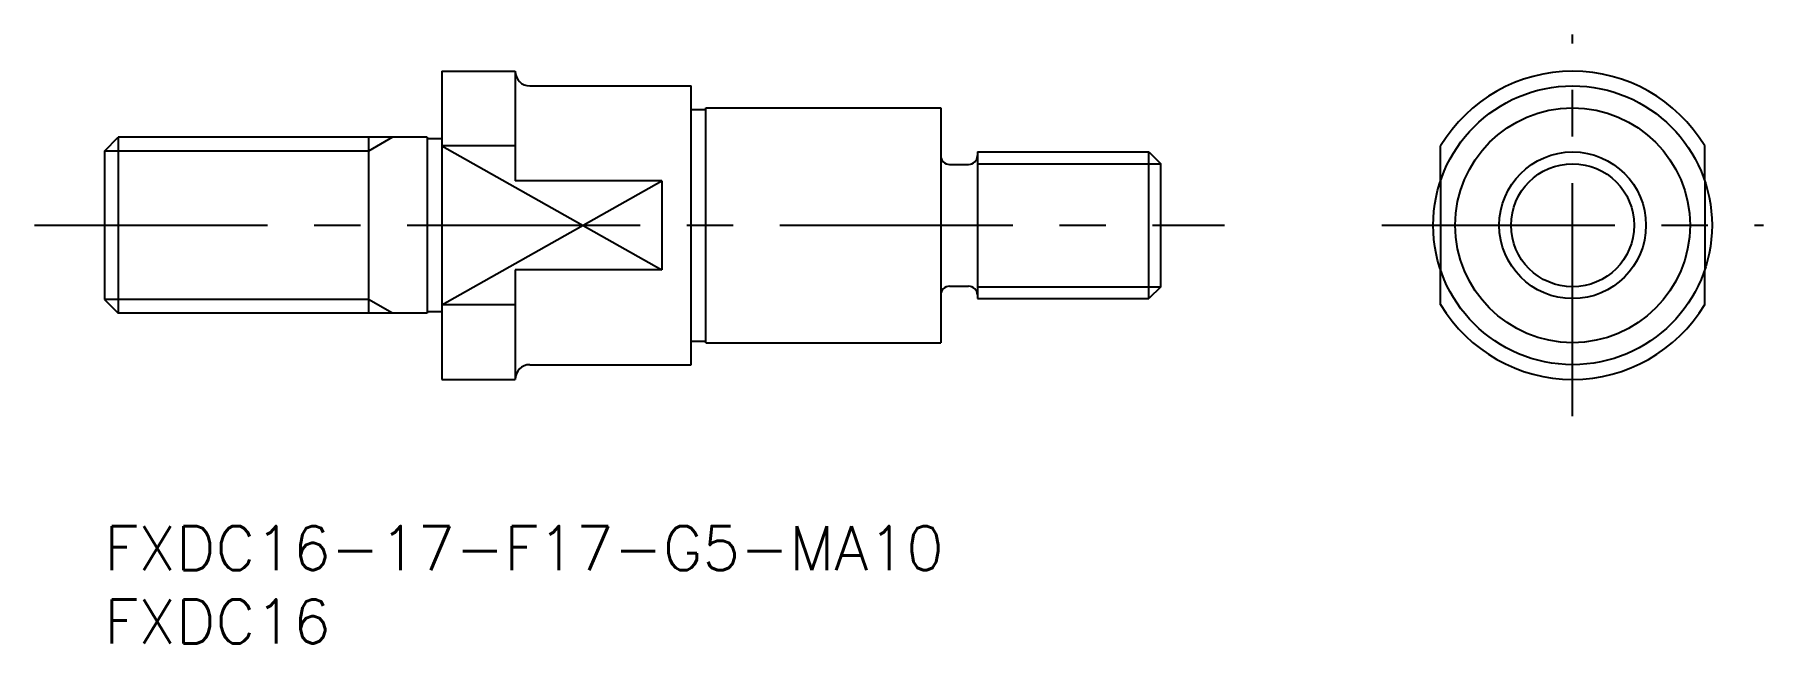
# Model space of a CAD drawing. Extents: x -5 to 113, y -8 to 34.
import ezdxf

# ---------------------------------------------------------------- set-up
doc = ezdxf.new("R2010")
doc.units = 0
doc.header["$LTSCALE"] = 0.5
doc.linetypes.add('CENTER', pattern=[50.8, 31.75, -6.35, 6.35, -6.35])
doc.linetypes.add('DASHED', pattern=[19.05, 12.7, -6.35])
for name, color, linetype in [('MSM_CENTER', 1, 'CENTER'), ('MSM_CONTINUOUS', 7, 'CONTINUOUS'), ('MSM_DASHED', 4, 'DASHED'), ('MSM_NARROW', 5, 'CONTINUOUS'), ('MSM_PART_NUMBER', 7, 'CONTINUOUS')]:
    doc.layers.add(name, color=color, linetype=linetype)
doc.styles.get("Standard").update_dxf_attribs({"font": 'txt.shx', "height": 3, "bigfont": 'bigfont.shx'})

# ---------------------------------------------------------------- blocks, each defined once
blk = doc.blocks.new('*U12')
at = {"layer": 'MSM_PART_NUMBER'}
blk.add_text('FXDC16-17-F17-G5-MA10', height=3, dxfattribs=at).set_placement((0, -3))
blk = doc.blocks.new('*U13')
at = {"layer": 'MSM_PART_NUMBER'}
blk.add_text('FXDC16', height=3, dxfattribs=at).set_placement((0, -8))

msp = doc.modelspace()

# ---------------------------------------------------------------- linework, layer by layer
at = {"layer": 'MSM_CENTER'}
for p, q in [((100.07, 7.5), (100.07, 33.5)), ((-4.76, 20.5), (76.35, 20.5)), ((87.07, 20.5), (113.07, 20.5))]:
    msp.add_line(p, q, dxfattribs=at)
at = {"layer": 'MSM_CONTINUOUS'}
for p, q in [((23, 31), (28, 31)), ((23, 31), (23, 10)), ((28, 31), (28, 23.54)), ((29, 30), (40, 30)), ((40, 11), (40, 30)), ((40, 28.4), (41, 28.4)), ((41, 28.5), (57, 28.5)), ((41, 12.5), (41, 28.5)), ((57, 28.5), (57, 12.5)), ((0, 25.55), (0.95, 26.5)), ((0.95, 26.5), (0.95, 14.5)), ((22, 26.5), (0.95, 26.5)), ((18, 26.5), (18, 14.5)), ((22, 26.5), (22, 14.5)), ((23, 26.4), (22, 26.4)), ((0, 25.55), (0, 15.45)), ((28, 25.91), (23, 25.91)), ((59.5, 25.5), (71.19, 25.5)), ((59.5, 25.5), (59.5, 15.5)), ((71.19, 15.5), (71.19, 25.5)), ((71.19, 25.5), (72, 24.69)), ((91.07, 23.54), (91.07, 25.91)), ((109.07, 23.54), (109.07, 25.91)), ((57.6, 24.65), (58.9, 24.65)), ((72, 16.31), (72, 24.69)), ((38, 23.54), (28, 23.54)), ((38, 23.54), (38, 17.46)), ((38, 17.46), (28, 17.46)), ((28, 17.46), (28, 10)), ((91.07, 15.09), (91.07, 17.46)), ((109.07, 15.09), (109.07, 17.46)), ((0, 15.45), (0.95, 14.5)), ((57.6, 16.35), (58.9, 16.35)), ((59.5, 15.5), (71.19, 15.5)), ((72, 16.31), (71.19, 15.5)), ((22, 14.5), (0.95, 14.5)), ((23, 14.6), (22, 14.6)), ((28, 15.09), (23, 15.09)), ((40, 12.6), (41, 12.6)), ((41, 12.5), (57, 12.5)), ((29, 11), (40, 11)), ((23, 10), (28, 10))]:
    msp.add_line(p, q, dxfattribs=at)
for radius in [9.5, 8, 5]:
    msp.add_circle((100.07, 20.5), radius, dxfattribs=at)
for centre, radius, start, end in [((29, 31), 1, 180, 270), ((100.07, 20.5), 10.5, 31.0027, 148.9973), ((57.6, 25.25), 0.6, 180, 270), ((58.9, 25.25), 0.6, 270, 0), ((57.6, 15.75), 0.6, 90, 180), ((58.9, 15.75), 0.6, 0, 90), ((100.07, 20.5), 10.5, 211.0027, 328.9973), ((29, 10), 1, 90, 180)]:
    msp.add_arc(centre, radius, start, end, dxfattribs=at)
at = {"layer": 'MSM_DASHED'}
for p, q in [((91.07, 23.54), (91.07, 17.46)), ((109.07, 23.54), (109.07, 17.46))]:
    msp.add_line(p, q, dxfattribs=at)
at = {"layer": 'MSM_NARROW'}
for p, q in [((19.64, 26.5), (18, 25.55)), ((18, 25.55), (0, 25.55)), ((23, 25.91), (38, 17.46)), ((59.5, 24.69), (72, 24.69)), ((23, 15.09), (38, 23.54)), ((18, 15.45), (0, 15.45)), ((19.64, 14.5), (18, 15.45)), ((59.5, 16.31), (72, 16.31))]:
    msp.add_line(p, q, dxfattribs=at)
msp.add_circle((100.07, 20.5), 4.19, dxfattribs=at)

# ---------------------------------------------------------------- block references
at = {"layer": 'MSM_CONTINUOUS'}
for name in ['*U12', '*U13']:
    msp.add_blockref(name, (0, 0), dxfattribs=at)

doc.saveas('drawing.dxf')
